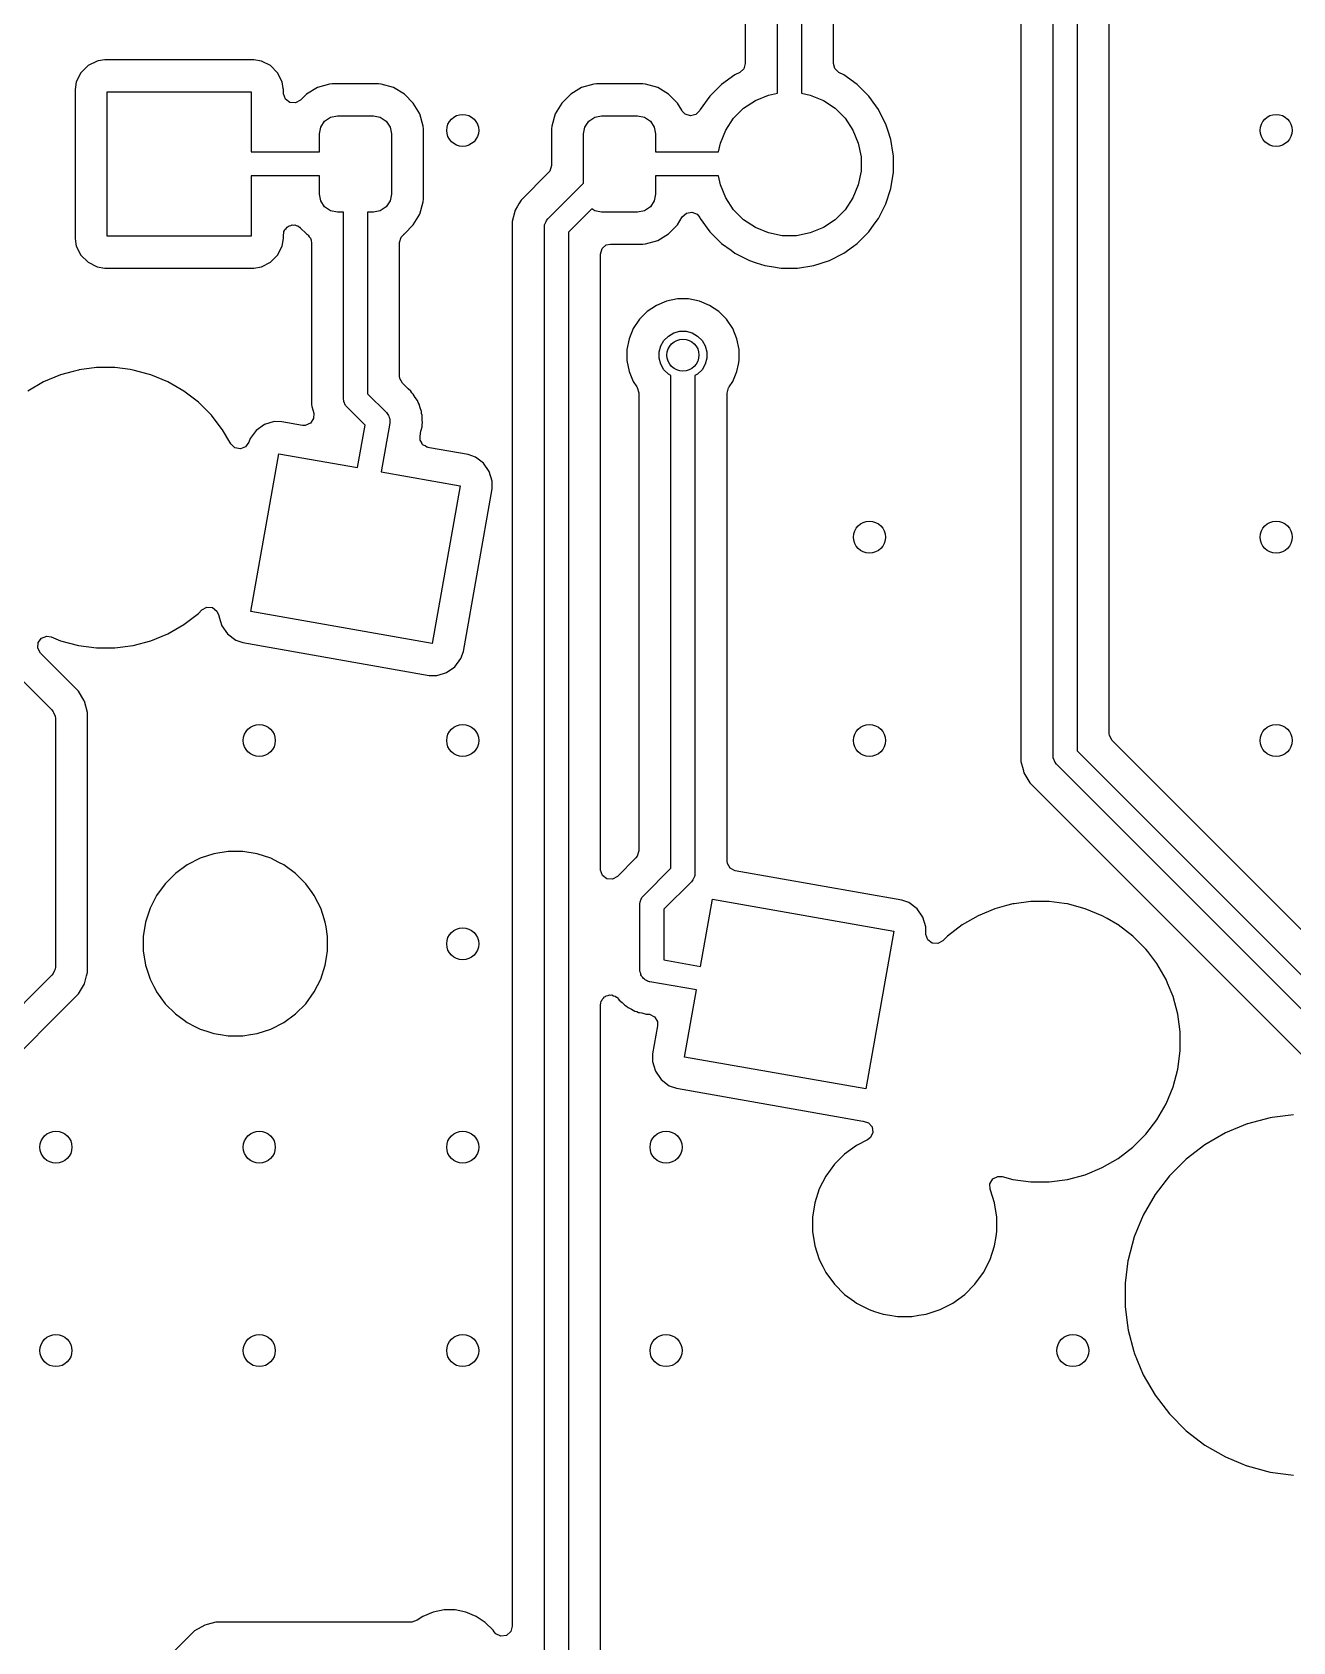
# Model space of a CAD drawing. Extents: x 2.6 to 14.2, y -9.4 to -3.8.
# Drawn here: x 6.272 to 6.891, y -6.574 to -5.782 of the extents above; entities that cross this region are included whole.
import ezdxf

# ---------------------------------------------------------------- set-up
doc = ezdxf.new("R2010")
doc.units = 0
doc.header["$MEASUREMENT"] = 0
doc.layers.add('BLACK', color=7, linetype='CONTINUOUS')

msp = doc.modelspace()

# ---------------------------------------------------------------- linework, layer by layer
at = {"layer": 'BLACK', "linetype": 'CONTINUOUS'}
for p, q in [((6.62219, -5.45935), (6.62219, -5.79767)), ((6.63796, -5.8123), (6.63796, -5.4622)), ((6.64977, -5.46465), (6.64977, -5.8123)), ((6.66554, -5.79767), (6.66554, -5.4732)), ((6.77352, -6.13807), (6.77352, -5.63184)), ((6.78533, -5.62939), (6.78533, -6.13562)), ((6.8011, -6.12707), (6.8011, -5.6279)), ((6.75775, -5.64039), (6.75775, -6.14092)), ((6.29905, -5.79873), (6.29551, -5.80226)), ((6.3035, -5.79646), (6.29905, -5.79873)), ((6.29905, -5.79873), (6.29905, -5.79873)), ((6.29905, -5.79873), (6.29905, -5.79873)), ((6.304, -5.79638), (6.3035, -5.79646)), ((6.30719, -5.79588), (6.304, -5.79638)), ((6.38054, -5.79588), (6.30719, -5.79588)), ((6.38423, -5.79646), (6.38054, -5.79588)), ((6.38464, -5.79667), (6.38423, -5.79646)), ((6.38868, -5.79873), (6.38464, -5.79667)), ((6.39221, -5.80226), (6.38868, -5.79873)), ((6.38868, -5.79873), (6.38868, -5.79873)), ((6.38868, -5.79873), (6.38868, -5.79873)), ((6.62141, -5.80031), (6.61952, -5.80202)), ((6.62219, -5.79767), (6.62141, -5.80031)), ((6.6662, -5.80013), (6.66554, -5.79767)), ((6.6682, -5.80202), (6.6662, -5.80013)), ((6.29325, -5.80671), (6.29266, -5.8104)), ((6.29551, -5.80226), (6.29325, -5.80671)), ((6.29551, -5.80226), (6.29551, -5.80226)), ((6.39448, -5.80671), (6.39221, -5.80226)), ((6.39221, -5.80226), (6.39221, -5.80226)), ((6.39221, -5.80226), (6.39221, -5.80226)), ((6.39499, -5.80993), (6.39448, -5.80671)), ((6.41774, -5.8078), (6.41176, -5.80953)), ((6.41913, -5.80769), (6.41774, -5.8078)), ((6.44182, -5.80769), (6.41913, -5.80769)), ((6.41913, -5.80769), (6.41913, -5.80769)), ((6.44322, -5.8078), (6.44182, -5.80769)), ((6.44919, -5.80953), (6.44322, -5.8078)), ((6.44322, -5.8078), (6.44322, -5.8078)), ((6.54766, -5.8078), (6.54168, -5.80953)), ((6.54905, -5.80769), (6.54766, -5.8078)), ((6.57174, -5.80769), (6.54905, -5.80769)), ((6.54905, -5.80769), (6.54905, -5.80769)), ((6.57314, -5.8078), (6.57174, -5.80769)), ((6.57911, -5.80953), (6.57314, -5.8078)), ((6.57314, -5.8078), (6.57314, -5.8078)), ((6.61051, -5.80802), (6.60481, -5.81372)), ((6.61703, -5.80329), (6.61051, -5.80802)), ((6.61952, -5.80202), (6.61703, -5.80329)), ((6.6707, -5.80329), (6.6682, -5.80202)), ((6.67722, -5.80802), (6.6707, -5.80329)), ((6.68292, -5.81372), (6.67722, -5.80802)), ((5.97969, -5.81398), (6.2812, -6.11548)), ((6.29266, -5.8104), (6.29266, -5.88375)), ((6.30843, -5.88251), (6.30843, -5.81165)), ((6.30843, -5.81165), (6.3793, -5.81165)), ((6.3793, -5.81165), (6.3793, -5.84117)), ((6.39506, -5.8104), (6.39499, -5.80993)), ((6.39506, -5.81226), (6.39506, -5.8104)), ((6.39508, -5.81261), (6.39506, -5.81226)), ((6.39604, -5.81518), (6.39508, -5.81261)), ((6.39824, -5.81683), (6.39604, -5.81518)), ((6.40098, -5.81703), (6.39824, -5.81683)), ((6.4034, -5.81571), (6.40098, -5.81703)), ((6.4064, -5.8127), (6.4034, -5.81571)), ((6.41176, -5.80953), (6.4064, -5.8127)), ((6.4064, -5.8127), (6.4064, -5.8127)), ((6.41176, -5.80953), (6.41176, -5.80953)), ((6.45455, -5.8127), (6.44919, -5.80953)), ((6.44919, -5.80953), (6.44919, -5.80953)), ((6.45895, -5.8171), (6.45455, -5.8127)), ((6.45455, -5.8127), (6.45455, -5.8127)), ((6.46211, -5.82246), (6.45895, -5.8171)), ((6.45895, -5.8171), (6.45895, -5.8171)), ((6.45895, -5.8171), (6.45895, -5.8171)), ((6.53193, -5.8171), (6.52876, -5.82246)), ((6.53633, -5.8127), (6.53193, -5.8171)), ((6.53193, -5.8171), (6.53193, -5.8171)), ((6.54168, -5.80953), (6.53633, -5.8127)), ((6.53633, -5.8127), (6.53633, -5.8127)), ((6.54168, -5.80953), (6.54168, -5.80953)), ((6.58447, -5.8127), (6.57911, -5.80953)), ((6.57911, -5.80953), (6.57911, -5.80953)), ((6.58887, -5.8171), (6.58447, -5.8127)), ((6.58447, -5.8127), (6.58447, -5.8127)), ((6.59098, -5.82066), (6.58887, -5.8171)), ((6.58887, -5.8171), (6.58887, -5.8171)), ((6.58887, -5.8171), (6.58887, -5.8171)), ((6.60481, -5.81372), (6.60007, -5.82024)), ((6.62138, -5.81969), (6.62716, -5.81583)), ((6.62716, -5.81583), (6.63358, -5.81317)), ((6.63358, -5.81317), (6.63796, -5.8123)), ((6.64977, -5.8123), (6.65415, -5.81317)), ((6.65415, -5.81317), (6.66057, -5.81583)), ((6.66057, -5.81583), (6.66634, -5.81969)), ((6.68641, -5.81853), (6.68292, -5.81372)), ((6.41535, -5.82605), (6.41823, -5.82413)), ((6.41823, -5.82413), (6.42162, -5.82346)), ((6.42162, -5.82346), (6.43933, -5.82346)), ((6.43933, -5.82346), (6.44272, -5.82413)), ((6.44272, -5.82413), (6.4456, -5.82605)), ((6.46385, -5.82843), (6.46211, -5.82246)), ((6.52876, -5.82246), (6.52702, -5.82843)), ((6.52876, -5.82246), (6.52876, -5.82246)), ((6.54528, -5.82605), (6.54815, -5.82413)), ((6.54815, -5.82413), (6.55154, -5.82346)), ((6.55154, -5.82346), (6.56926, -5.82346)), ((6.56926, -5.82346), (6.57265, -5.82413)), ((6.57265, -5.82413), (6.57552, -5.82605)), ((6.59123, -5.82109), (6.59098, -5.82066)), ((6.59262, -5.82259), (6.59123, -5.82109)), ((6.59522, -5.82348), (6.59262, -5.82259)), ((6.59789, -5.82282), (6.59522, -5.82348)), ((6.59978, -5.82082), (6.59789, -5.82282)), ((6.60007, -5.82024), (6.59978, -5.82082)), ((6.61261, -5.83038), (6.61647, -5.8246)), ((6.61647, -5.8246), (6.62138, -5.81969)), ((6.66634, -5.81969), (6.67125, -5.8246)), ((6.67125, -5.8246), (6.67511, -5.83038)), ((6.68765, -5.82024), (6.68641, -5.81853)), ((6.68939, -5.82366), (6.68765, -5.82024)), ((6.69131, -5.82742), (6.68939, -5.82366)), ((6.41276, -5.83231), (6.41343, -5.82893)), ((6.41276, -5.84117), (6.41276, -5.83231)), ((6.41343, -5.82893), (6.41535, -5.82605)), ((6.4456, -5.82605), (6.44752, -5.82893)), ((6.44752, -5.82893), (6.44819, -5.83231)), ((6.44819, -5.83231), (6.44819, -5.86184)), ((6.46396, -5.82983), (6.46385, -5.82843)), ((6.46396, -5.86433), (6.46396, -5.82983)), ((6.52702, -5.82843), (6.52691, -5.82983)), ((6.52691, -5.82983), (6.52691, -5.84789)), ((6.52702, -5.82843), (6.52702, -5.82843)), ((6.54268, -5.83231), (6.54336, -5.82893)), ((6.54268, -5.85644), (6.54268, -5.83231)), ((6.54336, -5.82893), (6.54528, -5.82605)), ((6.57552, -5.82605), (6.57744, -5.82893)), ((6.57744, -5.82893), (6.57811, -5.83231)), ((6.57811, -5.83231), (6.57811, -5.84117)), ((6.60995, -5.83679), (6.61261, -5.83038)), ((6.67511, -5.83038), (6.67777, -5.83679)), ((6.69247, -5.831), (6.69131, -5.82742)), ((6.69131, -5.82742), (6.69131, -5.82742)), ((6.69131, -5.82742), (6.69131, -5.82742)), ((6.6938, -5.83509), (6.69247, -5.831)), ((6.60908, -5.84117), (6.60995, -5.83679)), ((6.67777, -5.83679), (6.67912, -5.84361)), ((6.69494, -5.84228), (6.6938, -5.83509)), ((6.3793, -5.84117), (6.41276, -5.84117)), ((6.52691, -5.84789), (6.52614, -5.85053)), ((6.57811, -5.84117), (6.60908, -5.84117)), ((6.67912, -5.84361), (6.67912, -5.85055)), ((6.69506, -5.84305), (6.69494, -5.84228)), ((6.69506, -5.85111), (6.69506, -5.84305)), ((6.38323, -5.85298), (6.3793, -5.85298)), ((6.3793, -5.85298), (6.3793, -5.88251)), ((6.41276, -5.85298), (6.38323, -5.85298)), ((6.41276, -5.86184), (6.41276, -5.85298)), ((6.52548, -5.85134), (6.51195, -5.86487)), ((6.52512, -5.87401), (6.54268, -5.85644)), ((6.52614, -5.85053), (6.52548, -5.85134)), ((6.60272, -5.85298), (6.57811, -5.85298)), ((6.57811, -5.85298), (6.57811, -5.86184)), ((6.60908, -5.85298), (6.60272, -5.85298)), ((6.60995, -5.85736), (6.60908, -5.85298)), ((6.67912, -5.85055), (6.67777, -5.85736)), ((6.6938, -5.85907), (6.69506, -5.85111)), ((6.41343, -5.86523), (6.41276, -5.86184)), ((6.44819, -5.86184), (6.44752, -5.86523)), ((6.46385, -5.86573), (6.46396, -5.86433)), ((6.57811, -5.86184), (6.57744, -5.86523)), ((6.61261, -5.86378), (6.60995, -5.85736)), ((6.61647, -5.86956), (6.61261, -5.86378)), ((6.67511, -5.86378), (6.67125, -5.86956)), ((6.67777, -5.85736), (6.67511, -5.86378)), ((6.69131, -5.86673), (6.6938, -5.85907)), ((6.41535, -5.86811), (6.41343, -5.86523)), ((6.41823, -5.87003), (6.41535, -5.86811)), ((6.42162, -5.8707), (6.41823, -5.87003)), ((6.42463, -5.8707), (6.42162, -5.8707)), ((6.42463, -5.96246), (6.42463, -5.8707)), ((6.43933, -5.8707), (6.43644, -5.8707)), ((6.43644, -5.8707), (6.43644, -5.96002)), ((6.44272, -5.87003), (6.43933, -5.8707)), ((6.4456, -5.86811), (6.44272, -5.87003)), ((6.44752, -5.86523), (6.4456, -5.86811)), ((6.45895, -5.87706), (6.46211, -5.8717)), ((6.46211, -5.8717), (6.46385, -5.86573)), ((6.5091, -5.86982), (6.50762, -5.87533)), ((6.51026, -5.86781), (6.5091, -5.86982)), ((6.51088, -5.86673), (6.51026, -5.86781)), ((6.51195, -5.86487), (6.51088, -5.86673)), ((6.54674, -5.86909), (6.5352, -5.88063)), ((6.54815, -5.87003), (6.54674, -5.86909)), ((6.55154, -5.8707), (6.54815, -5.87003)), ((6.56926, -5.8707), (6.55154, -5.8707)), ((6.57265, -5.87003), (6.56926, -5.8707)), ((6.57552, -5.86811), (6.57265, -5.87003)), ((6.57744, -5.86523), (6.57552, -5.86811)), ((6.59123, -5.87307), (6.59324, -5.87119)), ((6.59324, -5.87119), (6.59594, -5.8707)), ((6.59594, -5.8707), (6.59849, -5.87175)), ((6.59849, -5.87175), (6.59978, -5.87334)), ((6.62138, -5.87447), (6.61647, -5.86956)), ((6.67125, -5.86956), (6.66634, -5.87447)), ((6.68765, -5.87391), (6.69131, -5.86673)), ((6.39529, -5.88113), (6.39532, -5.88033)), ((6.39532, -5.88033), (6.39567, -5.87984)), ((6.39567, -5.87984), (6.39584, -5.87926)), ((6.39584, -5.87926), (6.39644, -5.87874)), ((6.39644, -5.87874), (6.3969, -5.87808)), ((6.3969, -5.87808), (6.39746, -5.87785)), ((6.39746, -5.87785), (6.39792, -5.87746)), ((6.39792, -5.87746), (6.39871, -5.87735)), ((6.39871, -5.87735), (6.39945, -5.87704)), ((6.39945, -5.87704), (6.40004, -5.87715)), ((6.40004, -5.87715), (6.40064, -5.87707)), ((6.40064, -5.87707), (6.40137, -5.8774)), ((6.40137, -5.8774), (6.40215, -5.87755)), ((6.40215, -5.87755), (6.40295, -5.87812)), ((6.40295, -5.87812), (6.40314, -5.87821)), ((6.40314, -5.87821), (6.40329, -5.87834)), ((6.40329, -5.87834), (6.40334, -5.8784)), ((6.40334, -5.8784), (6.4064, -5.88146)), ((6.45455, -5.88146), (6.45895, -5.87706)), ((6.50762, -5.87533), (6.50762, -5.87533)), ((6.50762, -5.87533), (6.50762, -6.5661)), ((6.52339, -5.87818), (6.5235, -5.87703)), ((6.52339, -6.5997), (6.52339, -5.87818)), ((6.5235, -5.87703), (6.52421, -5.87533)), ((6.52421, -5.87533), (6.52438, -5.8749)), ((6.52438, -5.8749), (6.52512, -5.87401)), ((6.58447, -5.88146), (6.58887, -5.87706)), ((6.58887, -5.87706), (6.59123, -5.87307)), ((6.59978, -5.87334), (6.60007, -5.87391)), ((6.60007, -5.87391), (6.60481, -5.88043)), ((6.60481, -5.88043), (6.61051, -5.88613)), ((6.62716, -5.87833), (6.62138, -5.87447)), ((6.63358, -5.88099), (6.62716, -5.87833)), ((6.66057, -5.87833), (6.65415, -5.88099)), ((6.66634, -5.87447), (6.66057, -5.87833)), ((6.67722, -5.88613), (6.68292, -5.88043)), ((6.68292, -5.88043), (6.68561, -5.87673)), ((6.68292, -5.88043), (6.68292, -5.88043)), ((6.68292, -5.88043), (6.68292, -5.88043)), ((6.68561, -5.87673), (6.68765, -5.87391)), ((6.29266, -5.88375), (6.29307, -5.88636)), ((6.29307, -5.88636), (6.29325, -5.88745)), ((6.29325, -5.88745), (6.29551, -5.8919)), ((6.3793, -5.88251), (6.30843, -5.88251)), ((6.39221, -5.8919), (6.39448, -5.88745)), ((6.39448, -5.88745), (6.39506, -5.88375)), ((6.39448, -5.88745), (6.39448, -5.88745)), ((6.39448, -5.88745), (6.39448, -5.88745)), ((6.39506, -5.8819), (6.39529, -5.88113)), ((6.39506, -5.88375), (6.39506, -5.8819)), ((6.4064, -5.88146), (6.40693, -5.88176)), ((6.40693, -5.88176), (6.40732, -5.88213)), ((6.40732, -5.88213), (6.40775, -5.88287)), ((6.40775, -5.88287), (6.40834, -5.8835)), ((6.40834, -5.8835), (6.40849, -5.88412)), ((6.40849, -5.88412), (6.40871, -5.88451)), ((6.40871, -5.88451), (6.40869, -5.88499)), ((6.40869, -5.88499), (6.40886, -5.88569)), ((6.40886, -5.88569), (6.40886, -5.96532)), ((6.4522, -5.88563), (6.45298, -5.88299)), ((6.4522, -5.95147), (6.4522, -5.88563)), ((6.45298, -5.88299), (6.45433, -5.88168)), ((6.45431, -5.88164), (6.45455, -5.88146)), ((6.45433, -5.88168), (6.45431, -5.88164)), ((6.45455, -5.88146), (6.45455, -5.88146)), ((6.5352, -5.88063), (6.5352, -6.5997)), ((6.55174, -5.88871), (6.55382, -5.88691)), ((6.55382, -5.88691), (6.55585, -5.88647)), ((6.55585, -5.88647), (6.57174, -5.88647)), ((6.57174, -5.88647), (6.57314, -5.88636)), ((6.57174, -5.88647), (6.57174, -5.88647)), ((6.57314, -5.88636), (6.57911, -5.88462)), ((6.57911, -5.88462), (6.58447, -5.88146)), ((6.61051, -5.88613), (6.61519, -5.88953)), ((6.64039, -5.88234), (6.63358, -5.88099)), ((6.64734, -5.88234), (6.64039, -5.88234)), ((6.65415, -5.88099), (6.64734, -5.88234)), ((6.6707, -5.89087), (6.67543, -5.88743)), ((6.67543, -5.88743), (6.67722, -5.88613)), ((6.67722, -5.88613), (6.67722, -5.88613)), ((6.67722, -5.88613), (6.67722, -5.88613)), ((6.29551, -5.8919), (6.29551, -5.8919)), ((6.29551, -5.8919), (6.29551, -5.8919)), ((6.29551, -5.8919), (6.29905, -5.89543)), ((6.29905, -5.89543), (6.29905, -5.89543)), ((6.29905, -5.89543), (6.29905, -5.89543)), ((6.29905, -5.89543), (6.30319, -5.89754)), ((6.38423, -5.89769), (6.38868, -5.89543)), ((6.38868, -5.89543), (6.39221, -5.8919)), ((6.55097, -5.89135), (6.55174, -5.88871)), ((6.55097, -6.19398), (6.55097, -5.89135)), ((6.61519, -5.88953), (6.61703, -5.89087)), ((6.61703, -5.89087), (6.6216, -5.8932)), ((6.6216, -5.8932), (6.62421, -5.89453)), ((6.62421, -5.89453), (6.62421, -5.89453)), ((6.62421, -5.89453), (6.62421, -5.89453)), ((6.62421, -5.89453), (6.62753, -5.89561)), ((6.62753, -5.89561), (6.63187, -5.89702)), ((6.65585, -5.89702), (6.66352, -5.89453)), ((6.66352, -5.89453), (6.6707, -5.89087)), ((6.30319, -5.89754), (6.3035, -5.89769)), ((6.3035, -5.89769), (6.30719, -5.89828)), ((6.30719, -5.89828), (6.30719, -5.89828)), ((6.30719, -5.89828), (6.38054, -5.89828)), ((6.38054, -5.89828), (6.38423, -5.89769)), ((6.63187, -5.89702), (6.63514, -5.89754)), ((6.63514, -5.89754), (6.63983, -5.89828)), ((6.63983, -5.89828), (6.63983, -5.89828)), ((6.63983, -5.89828), (6.64789, -5.89828)), ((6.64789, -5.89828), (6.65585, -5.89702)), ((6.64789, -5.89828), (6.64789, -5.89828)), ((6.57397, -5.91962), (6.57013, -5.92346)), ((6.57849, -5.9166), (6.57397, -5.91962)), ((6.57397, -5.91962), (6.57397, -5.91962)), ((6.58351, -5.91452), (6.57849, -5.9166)), ((6.57849, -5.9166), (6.57849, -5.9166)), ((6.58883, -5.91346), (6.58351, -5.91452)), ((6.58351, -5.91452), (6.58351, -5.91452)), ((6.59427, -5.91346), (6.58883, -5.91346)), ((6.58883, -5.91346), (6.58883, -5.91346)), ((6.5996, -5.91452), (6.59427, -5.91346)), ((6.59427, -5.91346), (6.59427, -5.91346)), ((6.60461, -5.9166), (6.5996, -5.91452)), ((6.5996, -5.91452), (6.5996, -5.91452)), ((6.60913, -5.91962), (6.60461, -5.9166)), ((6.60461, -5.9166), (6.60461, -5.9166)), ((6.61297, -5.92346), (6.60913, -5.91962)), ((6.60913, -5.91962), (6.60913, -5.91962)), ((6.56711, -5.92798), (6.56503, -5.933)), ((6.57013, -5.92346), (6.56711, -5.92798)), ((6.56711, -5.92798), (6.56711, -5.92798)), ((6.57013, -5.92346), (6.57013, -5.92346)), ((6.61599, -5.92798), (6.61297, -5.92346)), ((6.61297, -5.92346), (6.61297, -5.92346)), ((6.61806, -5.93298), (6.61599, -5.92798)), ((6.61599, -5.92798), (6.61599, -5.92798)), ((6.56503, -5.933), (6.56397, -5.93833)), ((6.56503, -5.933), (6.56503, -5.933)), ((6.58064, -5.93652), (6.58218, -5.93385)), ((6.58218, -5.93385), (6.58436, -5.93167)), ((6.58436, -5.93167), (6.58703, -5.93013)), ((6.58703, -5.93013), (6.59001, -5.92933)), ((6.59001, -5.92933), (6.59309, -5.92933)), ((6.59309, -5.92933), (6.59607, -5.93013)), ((6.59607, -5.93013), (6.59874, -5.93167)), ((6.59874, -5.93167), (6.60092, -5.93385)), ((6.60092, -5.93385), (6.60246, -5.93652)), ((6.61807, -5.933), (6.61806, -5.93298)), ((6.61913, -5.93833), (6.61807, -5.933)), ((6.61807, -5.933), (6.61807, -5.933)), ((6.61807, -5.933), (6.61807, -5.933)), ((6.56397, -5.93833), (6.56397, -5.93833)), ((6.56397, -5.93833), (6.56397, -5.94376)), ((6.56397, -5.94376), (6.56397, -5.94376)), ((6.56397, -5.94376), (6.56397, -5.94376)), ((6.56397, -5.94376), (6.56503, -5.94909)), ((6.57984, -5.9395), (6.58064, -5.93652)), ((6.57984, -5.94258), (6.57984, -5.9395)), ((6.58064, -5.94556), (6.57984, -5.94258)), ((6.60246, -5.93652), (6.60326, -5.9395)), ((6.60326, -5.94258), (6.60246, -5.94556)), ((6.60326, -5.9395), (6.60326, -5.94258)), ((6.61879, -5.94545), (6.61913, -5.94376)), ((6.61913, -5.94376), (6.61913, -5.93833)), ((6.28554, -5.95073), (6.27719, -5.95419)), ((6.29167, -5.94909), (6.28554, -5.95073)), ((6.29426, -5.94839), (6.29167, -5.94909)), ((6.2947, -5.94834), (6.29426, -5.94839)), ((6.30322, -5.94721), (6.2947, -5.94834)), ((6.31226, -5.94721), (6.30322, -5.94721)), ((6.30322, -5.94721), (6.30322, -5.94721)), ((6.31971, -5.9482), (6.31226, -5.94721)), ((6.31226, -5.94721), (6.31226, -5.94721)), ((6.32121, -5.94839), (6.31971, -5.9482)), ((6.32918, -5.95053), (6.32121, -5.94839)), ((6.32994, -5.95073), (6.32918, -5.95053)), ((6.33828, -5.95419), (6.32994, -5.95073)), ((6.45232, -5.9525), (6.4522, -5.95147)), ((6.56503, -5.94909), (6.56503, -5.94909)), ((6.56503, -5.94909), (6.56711, -5.95411)), ((6.58218, -5.94823), (6.58064, -5.94556)), ((6.58436, -5.95041), (6.58218, -5.94823)), ((6.58565, -5.95116), (6.58436, -5.95041)), ((6.58565, -6.19338), (6.58565, -5.95116)), ((6.59874, -5.95041), (6.59746, -5.95116)), ((6.59746, -5.95116), (6.59746, -6.19583)), ((6.60092, -5.94823), (6.59874, -5.95041)), ((6.60246, -5.94556), (6.60092, -5.94823)), ((6.61599, -5.95411), (6.61807, -5.94909)), ((6.61807, -5.94909), (6.61879, -5.94545)), ((6.27719, -5.95419), (6.26937, -5.95871)), ((6.27719, -5.95419), (6.27719, -5.95419)), ((6.34611, -5.95871), (6.33828, -5.95419)), ((6.33828, -5.95419), (6.33828, -5.95419)), ((6.35328, -5.96421), (6.34611, -5.95871)), ((6.45363, -5.95492), (6.45232, -5.9525)), ((6.45608, -5.95737), (6.45363, -5.95492)), ((6.4564, -5.95765), (6.45608, -5.95737)), ((6.45769, -5.95874), (6.4564, -5.95765)), ((6.45824, -5.95953), (6.45769, -5.95874)), ((6.45769, -5.95874), (6.45769, -5.95874)), ((6.45769, -5.95874), (6.45769, -5.95874)), ((6.45892, -5.9602), (6.45824, -5.95953)), ((6.56711, -5.95411), (6.56711, -5.95411)), ((6.56711, -5.95411), (6.56711, -5.95411)), ((6.56711, -5.95411), (6.56885, -5.95671)), ((6.56885, -5.95671), (6.56906, -5.95702)), ((6.56906, -5.95702), (6.56988, -5.95964)), ((6.56988, -5.95964), (6.56988, -5.95973)), ((6.61322, -5.95973), (6.614, -5.95709)), ((6.614, -5.95709), (6.61405, -5.95702)), ((6.61405, -5.95702), (6.61425, -5.95671)), ((6.61425, -5.95671), (6.61599, -5.95411)), ((6.35966, -5.97059), (6.35328, -5.96421)), ((6.35328, -5.96421), (6.35328, -5.96421)), ((6.40886, -5.96532), (6.40913, -5.96634)), ((6.40913, -5.96634), (6.40998, -5.96952)), ((6.42474, -5.96362), (6.42463, -5.96246)), ((6.42483, -5.96383), (6.42474, -5.96362)), ((6.42562, -5.96575), (6.42483, -5.96383)), ((6.42636, -5.96664), (6.42562, -5.96575)), ((6.43523, -5.97551), (6.42636, -5.96664)), ((6.43644, -5.96002), (6.44575, -5.96934)), ((6.45987, -5.96186), (6.45892, -5.9602)), ((6.46097, -5.96342), (6.45987, -5.96186)), ((6.4613, -5.96432), (6.46097, -5.96342)), ((6.46177, -5.96515), (6.4613, -5.96432)), ((6.46227, -5.96699), (6.46177, -5.96515)), ((6.46292, -5.96878), (6.46227, -5.96699)), ((6.56988, -5.95973), (6.56988, -6.18483)), ((6.61322, -6.18981), (6.61322, -5.95973)), ((6.36099, -5.97232), (6.35966, -5.97059)), ((6.35966, -5.97059), (6.35966, -5.97059)), ((6.35966, -5.97059), (6.35966, -5.97059)), ((6.36516, -5.97776), (6.36099, -5.97232)), ((6.38578, -5.9752), (6.38169, -5.97807)), ((6.39056, -5.97374), (6.38578, -5.9752)), ((6.38578, -5.9752), (6.38578, -5.9752)), ((6.3943, -5.97381), (6.39056, -5.97374)), ((6.39056, -5.97374), (6.39056, -5.97374)), ((6.40442, -5.97559), (6.3943, -5.97381)), ((6.3943, -5.97381), (6.3943, -5.97381)), ((6.40838, -5.97455), (6.40585, -5.97563)), ((6.40992, -5.97227), (6.40838, -5.97455)), ((6.40998, -5.96952), (6.40992, -5.97227)), ((6.44739, -5.97454), (6.44318, -5.99844)), ((6.44575, -5.96934), (6.44649, -5.97023)), ((6.44649, -5.97023), (6.44669, -5.97071)), ((6.44669, -5.97071), (6.44698, -5.97113)), ((6.44698, -5.97113), (6.44712, -5.97176)), ((6.44712, -5.97176), (6.44737, -5.97236)), ((6.44737, -5.97236), (6.44737, -5.97288)), ((6.44737, -5.97288), (6.44748, -5.97338)), ((6.44748, -5.97338), (6.44739, -5.97454)), ((6.463, -5.96973), (6.46292, -5.96878)), ((6.46325, -5.97066), (6.463, -5.96973)), ((6.46325, -5.97256), (6.46325, -5.97066)), ((6.46326, -5.97269), (6.46325, -5.97256)), ((6.46325, -5.97583), (6.46333, -5.97499)), ((6.46342, -5.97446), (6.46326, -5.97269)), ((6.46333, -5.97499), (6.46335, -5.97487)), ((6.46335, -5.97487), (6.46342, -5.97446)), ((6.36871, -5.98391), (6.36516, -5.97776)), ((6.36516, -5.97776), (6.36516, -5.97776)), ((6.36516, -5.97776), (6.36516, -5.97776)), ((6.37868, -5.98206), (6.37805, -5.98391)), ((6.38169, -5.97807), (6.37868, -5.98206)), ((6.38169, -5.97807), (6.38169, -5.97807)), ((6.40585, -5.97563), (6.40442, -5.97559)), ((6.43155, -5.99639), (6.43523, -5.97551)), ((6.46225, -5.98223), (6.46229, -5.98084)), ((6.46236, -5.98249), (6.46225, -5.98223)), ((6.46229, -5.98084), (6.46272, -5.97842)), ((6.46238, -5.98291), (6.46236, -5.98249)), ((6.46291, -5.98381), (6.46238, -5.98291)), ((6.46272, -5.97842), (6.46281, -5.978)), ((6.46281, -5.978), (6.46325, -5.97637)), ((6.46325, -5.97637), (6.46325, -5.97583)), ((6.3692, -5.98476), (6.36871, -5.98391)), ((6.36921, -5.98476), (6.3692, -5.98476)), ((6.3712, -5.98666), (6.36921, -5.98476)), ((6.3739, -5.98718), (6.3712, -5.98666)), ((6.37645, -5.98615), (6.3739, -5.98718)), ((6.37805, -5.98391), (6.37645, -5.98615)), ((6.37911, -6.06709), (6.39278, -5.98955)), ((6.39278, -5.98955), (6.43155, -5.99639)), ((6.46331, -5.98477), (6.46291, -5.98381)), ((6.46361, -5.98497), (6.46331, -5.98477)), ((6.46379, -5.98527), (6.46361, -5.98497)), ((6.46472, -5.98574), (6.46379, -5.98527)), ((6.46558, -5.98633), (6.46472, -5.98574)), ((6.46594, -5.98634), (6.46558, -5.98633)), ((6.46625, -5.98649), (6.46594, -5.98634)), ((6.46685, -5.9866), (6.46625, -5.98649)), ((6.48591, -5.98996), (6.46685, -5.9866)), ((6.48592, -5.98996), (6.48591, -5.98996)), ((6.48591, -5.98996), (6.48591, -5.98996)), ((6.48945, -5.99118), (6.48592, -5.98996)), ((6.48592, -5.98996), (6.48592, -5.98996)), ((6.48592, -5.98996), (6.48592, -5.98996)), ((6.49344, -5.99418), (6.48945, -5.99118)), ((6.48945, -5.99118), (6.48945, -5.99118)), ((6.44318, -5.99844), (6.48196, -6.00527)), ((6.4963, -5.99828), (6.49344, -5.99418)), ((6.49776, -6.00305), (6.4963, -5.99828)), ((6.48196, -6.00527), (6.46828, -6.08282)), ((6.48359, -6.08678), (6.4977, -6.00679)), ((6.4977, -6.00679), (6.49776, -6.00305)), ((6.34611, -6.07356), (6.35328, -6.06806)), ((6.35328, -6.06806), (6.35498, -6.06635)), ((6.35498, -6.06635), (6.3574, -6.06503)), ((6.3574, -6.06503), (6.36014, -6.06523)), ((6.36014, -6.06523), (6.36234, -6.06688)), ((6.36234, -6.06688), (6.36327, -6.06912)), ((6.36327, -6.06912), (6.3633, -6.06932)), ((6.3633, -6.06932), (6.364, -6.07162)), ((6.46828, -6.08282), (6.37911, -6.06709)), ((6.32994, -6.08153), (6.33828, -6.07807)), ((6.33828, -6.07807), (6.34611, -6.07356)), ((6.364, -6.07162), (6.36476, -6.07409)), ((6.36476, -6.07409), (6.36762, -6.07818)), ((6.36762, -6.07818), (6.37161, -6.08119)), ((6.27427, -6.08516), (6.27447, -6.08242)), ((6.27559, -6.08758), (6.27427, -6.08516)), ((6.27447, -6.08242), (6.27612, -6.08022)), ((6.27612, -6.08022), (6.27869, -6.07926)), ((6.27869, -6.07926), (6.28091, -6.07961)), ((6.28091, -6.07961), (6.28554, -6.08153)), ((6.28554, -6.08153), (6.29426, -6.08387)), ((6.29426, -6.08387), (6.30322, -6.08505)), ((6.30322, -6.08505), (6.30322, -6.08505)), ((6.30322, -6.08505), (6.31225, -6.08505)), ((6.31225, -6.08505), (6.31226, -6.08505)), ((6.31226, -6.08505), (6.32121, -6.08387)), ((6.32121, -6.08387), (6.32994, -6.08153)), ((6.37161, -6.08119), (6.37515, -6.08241)), ((6.37515, -6.08241), (6.46677, -6.09856)), ((6.29436, -6.10635), (6.27559, -6.08758)), ((6.47937, -6.0943), (6.48238, -6.09031)), ((6.48238, -6.09031), (6.48359, -6.08678)), ((6.46677, -6.09856), (6.46751, -6.09857)), ((6.46751, -6.09857), (6.4705, -6.09863)), ((6.4705, -6.09863), (6.47375, -6.09763)), ((6.4705, -6.09863), (6.4705, -6.09863)), ((6.4705, -6.09863), (6.4705, -6.09863)), ((6.47375, -6.09763), (6.47528, -6.09717)), ((6.47528, -6.09717), (6.47937, -6.0943)), ((6.47528, -6.09717), (6.47528, -6.09717)), ((6.47528, -6.09717), (6.47528, -6.09717)), ((6.29689, -6.11073), (6.29436, -6.10635)), ((6.29436, -6.10635), (6.29436, -6.10635)), ((6.2812, -6.11548), (6.28193, -6.11638)), ((6.28193, -6.11638), (6.28211, -6.1168)), ((6.28211, -6.1168), (6.28281, -6.11851)), ((6.29713, -6.11115), (6.29689, -6.11073)), ((6.29722, -6.11129), (6.29713, -6.11115)), ((6.29869, -6.1168), (6.29722, -6.11129)), ((6.29869, -6.22689), (6.29869, -6.1168)), ((6.28281, -6.11851), (6.28293, -6.11966)), ((6.28293, -6.11966), (6.28293, -6.24184)), ((6.80121, -6.12811), (6.8011, -6.12707)), ((6.80253, -6.13052), (6.80121, -6.12811)), ((6.92763, -6.25563), (6.80253, -6.13052)), ((6.75775, -6.14092), (6.75878, -6.14477)), ((6.77363, -6.13922), (6.77352, -6.13807)), ((6.77373, -6.13947), (6.77363, -6.13922)), ((6.77451, -6.14135), (6.77373, -6.13947)), ((6.77525, -6.14225), (6.77451, -6.14135)), ((6.78533, -6.13562), (7.03954, -6.38983)), ((6.75878, -6.14477), (6.75923, -6.14644)), ((6.75923, -6.14644), (6.75923, -6.14644)), ((6.75923, -6.14644), (6.76208, -6.15138)), ((7.02946, -6.39645), (6.77525, -6.14225)), ((6.76208, -6.15138), (6.84718, -6.23647)), ((6.3541, -6.18848), (6.34775, -6.19172)), ((6.36088, -6.18628), (6.3541, -6.18848)), ((6.3541, -6.18848), (6.3541, -6.18848)), ((6.36792, -6.18516), (6.36088, -6.18628)), ((6.37505, -6.18516), (6.36792, -6.18516)), ((6.36792, -6.18516), (6.36792, -6.18516)), ((6.3821, -6.18628), (6.37505, -6.18516)), ((6.37505, -6.18516), (6.37505, -6.18516)), ((6.38888, -6.18848), (6.3821, -6.18628)), ((6.39285, -6.19051), (6.38888, -6.18848)), ((6.38888, -6.18848), (6.38888, -6.18848)), ((6.56845, -6.18828), (6.5593, -6.19743)), ((6.5691, -6.18747), (6.56845, -6.18828)), ((6.56988, -6.18483), (6.5691, -6.18747)), ((6.34198, -6.19591), (6.33694, -6.20095)), ((6.34775, -6.19172), (6.34198, -6.19591)), ((6.34198, -6.19591), (6.34198, -6.19591)), ((6.39523, -6.19172), (6.39285, -6.19051)), ((6.401, -6.19591), (6.39523, -6.19172)), ((6.39523, -6.19172), (6.39523, -6.19172)), ((6.39523, -6.19172), (6.39523, -6.19172)), ((6.40604, -6.20095), (6.401, -6.19591)), ((6.401, -6.19591), (6.401, -6.19591)), ((6.55098, -6.19433), (6.55097, -6.19398)), ((6.55194, -6.1969), (6.55098, -6.19433)), ((6.55414, -6.19855), (6.55194, -6.1969)), ((6.57212, -6.20691), (6.58565, -6.19338)), ((6.59734, -6.19698), (6.59716, -6.19743)), ((6.59746, -6.19583), (6.59734, -6.19698)), ((6.61338, -6.19104), (6.61322, -6.18981)), ((6.61479, -6.1934), (6.61338, -6.19104)), ((6.61726, -6.19462), (6.61479, -6.1934)), ((6.69914, -6.20906), (6.61726, -6.19462)), ((6.33694, -6.20095), (6.33275, -6.20672)), ((6.33694, -6.20095), (6.33694, -6.20095)), ((6.40918, -6.20528), (6.40604, -6.20095)), ((6.40604, -6.20095), (6.40604, -6.20095)), ((6.55689, -6.19875), (6.55414, -6.19855)), ((6.5593, -6.19743), (6.55689, -6.19875)), ((6.59573, -6.20001), (6.5822, -6.21354)), ((6.59646, -6.19911), (6.59573, -6.20001)), ((6.59716, -6.19743), (6.59646, -6.19911)), ((6.33275, -6.20672), (6.32951, -6.21307)), ((6.41023, -6.20672), (6.40918, -6.20528)), ((6.41204, -6.21027), (6.41023, -6.20672)), ((6.41347, -6.21307), (6.41204, -6.21027)), ((6.57039, -6.21109), (6.5705, -6.20994)), ((6.57039, -6.24339), (6.57039, -6.21109)), ((6.5705, -6.20994), (6.57104, -6.20864)), ((6.57104, -6.20864), (6.57138, -6.20781)), ((6.57138, -6.20781), (6.57212, -6.20691)), ((6.6002, -6.2416), (6.60601, -6.20864)), ((6.60601, -6.20864), (6.69518, -6.22437)), ((6.70268, -6.21027), (6.69914, -6.20906)), ((6.69914, -6.20906), (6.69914, -6.20906)), ((6.69914, -6.20906), (6.69914, -6.20906)), ((6.69914, -6.20906), (6.69914, -6.20906)), ((6.69914, -6.20906), (6.69914, -6.20906)), ((6.70667, -6.21328), (6.70268, -6.21027)), ((6.70268, -6.21027), (6.70268, -6.21027)), ((6.70268, -6.21027), (6.70268, -6.21027)), ((6.75059, -6.21173), (6.74497, -6.21324)), ((6.75369, -6.2109), (6.75059, -6.21173)), ((6.75443, -6.2108), (6.75369, -6.2109)), ((6.76265, -6.20972), (6.75443, -6.2108)), ((6.77168, -6.20972), (6.76265, -6.20972)), ((6.76265, -6.20972), (6.76265, -6.20972)), ((6.77898, -6.21068), (6.77168, -6.20972)), ((6.77168, -6.20972), (6.77168, -6.20972)), ((6.78064, -6.2109), (6.77898, -6.21068)), ((6.78937, -6.21324), (6.78064, -6.2109)), ((6.32731, -6.21985), (6.32619, -6.22689)), ((6.32951, -6.21307), (6.32731, -6.21985)), ((6.32951, -6.21307), (6.32951, -6.21307)), ((6.41447, -6.21616), (6.41347, -6.21307)), ((6.41347, -6.21307), (6.41347, -6.21307)), ((6.41567, -6.21985), (6.41447, -6.21616)), ((6.41604, -6.2222), (6.41567, -6.21985)), ((6.5822, -6.21354), (6.5822, -6.23843)), ((6.70953, -6.21737), (6.70667, -6.21328)), ((6.71099, -6.22215), (6.70953, -6.21737)), ((6.73662, -6.21669), (6.7288, -6.22121)), ((6.74497, -6.21324), (6.73662, -6.21669)), ((6.73662, -6.21669), (6.73662, -6.21669)), ((6.79771, -6.21669), (6.78937, -6.21324)), ((6.80019, -6.21813), (6.79771, -6.21669)), ((6.79771, -6.21669), (6.79771, -6.21669)), ((6.80522, -6.22103), (6.80019, -6.21813)), ((6.29869, -6.24469), (6.29869, -6.22689)), ((6.32619, -6.22689), (6.32619, -6.23402)), ((6.41678, -6.22689), (6.41604, -6.2222)), ((6.41678, -6.23402), (6.41678, -6.22689)), ((6.69518, -6.22437), (6.68151, -6.30191)), ((6.71093, -6.2255), (6.71099, -6.22215)), ((6.71093, -6.22554), (6.71093, -6.2255)), ((6.71094, -6.22597), (6.71093, -6.22554)), ((6.71191, -6.22855), (6.71094, -6.22597)), ((6.71411, -6.2302), (6.71191, -6.22855)), ((6.72163, -6.22671), (6.71927, -6.22908)), ((6.7288, -6.22121), (6.72163, -6.22671)), ((6.80554, -6.22121), (6.80522, -6.22103)), ((6.81271, -6.22671), (6.80554, -6.22121)), ((6.81909, -6.2331), (6.81271, -6.22671)), ((6.81271, -6.22671), (6.81271, -6.22671)), ((6.32619, -6.23402), (6.32731, -6.24106)), ((6.41627, -6.23729), (6.41678, -6.23402)), ((6.71685, -6.23039), (6.71411, -6.2302)), ((6.71927, -6.22908), (6.71685, -6.23039)), ((6.82007, -6.23438), (6.81909, -6.2331)), ((6.81909, -6.2331), (6.81909, -6.2331)), ((6.81909, -6.2331), (6.81909, -6.2331)), ((6.82459, -6.24027), (6.82007, -6.23438)), ((6.84718, -6.23647), (6.91842, -6.30772)), ((6.28257, -6.24358), (6.28193, -6.24512)), ((6.28281, -6.24299), (6.28257, -6.24358)), ((6.28293, -6.24184), (6.28281, -6.24299)), ((6.32731, -6.24106), (6.32951, -6.24785)), ((6.41347, -6.24785), (6.41567, -6.24106)), ((6.41567, -6.24106), (6.41627, -6.23729)), ((6.57039, -6.24347), (6.57039, -6.24339)), ((6.57039, -6.24351), (6.57039, -6.24347)), ((6.57041, -6.24361), (6.57039, -6.24351)), ((6.5705, -6.24454), (6.57041, -6.24361)), ((6.57075, -6.24513), (6.5705, -6.24454)), ((6.5822, -6.23843), (6.6002, -6.2416)), ((6.82911, -6.24809), (6.82459, -6.24027)), ((6.82459, -6.24027), (6.82459, -6.24027)), ((6.82459, -6.24027), (6.82459, -6.24027)), ((6.2812, -6.24601), (6.02695, -6.50026)), ((6.28193, -6.24512), (6.2812, -6.24601)), ((6.29436, -6.25515), (6.29722, -6.2502)), ((6.29722, -6.2502), (6.29826, -6.24632)), ((6.29826, -6.24632), (6.29869, -6.24469)), ((6.32951, -6.24785), (6.32951, -6.24785)), ((6.32951, -6.24785), (6.33137, -6.25149)), ((6.33137, -6.25149), (6.33247, -6.25366)), ((6.41023, -6.2542), (6.41347, -6.24785)), ((6.57089, -6.24576), (6.57075, -6.24513)), ((6.57118, -6.24619), (6.57089, -6.24576)), ((6.57138, -6.24667), (6.57118, -6.24619)), ((6.57184, -6.24712), (6.57138, -6.24667)), ((6.57221, -6.24765), (6.57184, -6.24712)), ((6.57264, -6.24793), (6.57221, -6.24765)), ((6.57301, -6.2483), (6.57264, -6.24793)), ((6.57361, -6.24854), (6.57301, -6.2483)), ((6.57415, -6.24889), (6.57361, -6.24854)), ((6.57505, -6.24914), (6.57415, -6.24889)), ((6.57514, -6.24918), (6.57505, -6.24914)), ((6.57518, -6.24918), (6.57514, -6.24918)), ((6.57527, -6.2492), (6.57518, -6.24918)), ((6.59814, -6.25323), (6.57527, -6.2492)), ((6.82986, -6.24991), (6.82911, -6.24809)), ((6.82911, -6.24809), (6.82911, -6.24809)), ((6.82911, -6.24809), (6.82911, -6.24809)), ((6.83257, -6.25644), (6.82986, -6.24991)), ((6.16915, -6.38036), (6.29436, -6.25515)), ((6.33247, -6.25366), (6.33275, -6.2542)), ((6.33275, -6.2542), (6.33694, -6.25997)), ((6.33694, -6.25997), (6.33694, -6.25997)), ((6.33694, -6.25997), (6.34198, -6.26501)), ((6.401, -6.26501), (6.40604, -6.25997)), ((6.40604, -6.25997), (6.41023, -6.2542)), ((6.55097, -6.2605), (6.55121, -6.25966)), ((6.55121, -6.25966), (6.55128, -6.25879)), ((6.55128, -6.25879), (6.55159, -6.25837)), ((6.55159, -6.25837), (6.55174, -6.25786)), ((6.55174, -6.25786), (6.5524, -6.25729)), ((6.5524, -6.25729), (6.55292, -6.25659)), ((6.55292, -6.25659), (6.55342, -6.25641)), ((6.55342, -6.25641), (6.55382, -6.25606)), ((6.55382, -6.25606), (6.55469, -6.25593)), ((6.55469, -6.25593), (6.5555, -6.25563)), ((6.5555, -6.25563), (6.55602, -6.25574)), ((6.55602, -6.25574), (6.55655, -6.25567)), ((6.55655, -6.25567), (6.55734, -6.25603)), ((6.55734, -6.25603), (6.55819, -6.25621)), ((6.55819, -6.25621), (6.55889, -6.25674)), ((6.55889, -6.25674), (6.55905, -6.25681)), ((6.55905, -6.25681), (6.5593, -6.25705)), ((6.5593, -6.25705), (6.55932, -6.25707)), ((6.55932, -6.25707), (6.55987, -6.25772)), ((6.55987, -6.25772), (6.56017, -6.25816)), ((6.56017, -6.25816), (6.56017, -6.25816)), ((6.56017, -6.25816), (6.56017, -6.25816)), ((6.56017, -6.25816), (6.56164, -6.25938)), ((6.56164, -6.25938), (6.56298, -6.26073)), ((6.59233, -6.28619), (6.59814, -6.25323)), ((6.83491, -6.26516), (6.83257, -6.25644)), ((6.34198, -6.26501), (6.34198, -6.26501)), ((6.34198, -6.26501), (6.34625, -6.26811)), ((6.34625, -6.26811), (6.34775, -6.2692)), ((6.39523, -6.2692), (6.401, -6.26501)), ((6.55097, -6.58507), (6.55097, -6.2605)), ((6.56298, -6.26073), (6.56381, -6.26121)), ((6.56381, -6.26121), (6.56414, -6.26148)), ((6.56414, -6.26148), (6.56414, -6.26148)), ((6.56414, -6.26148), (6.56455, -6.26182)), ((6.56455, -6.26182), (6.56455, -6.26182)), ((6.56455, -6.26182), (6.56455, -6.26182)), ((6.56455, -6.26182), (6.56455, -6.26182)), ((6.56455, -6.26182), (6.56627, -6.26263)), ((6.56627, -6.26263), (6.56793, -6.26358)), ((6.56793, -6.26358), (6.56885, -6.26383)), ((6.56885, -6.26383), (6.56972, -6.26423)), ((6.56972, -6.26423), (6.56972, -6.26423)), ((6.56972, -6.26423), (6.57016, -6.26431)), ((6.57016, -6.26431), (6.57139, -6.26453)), ((6.57139, -6.26453), (6.5718, -6.26462)), ((6.5718, -6.26462), (6.57344, -6.26506)), ((6.57344, -6.26506), (6.57397, -6.26506)), ((6.57397, -6.26506), (6.57482, -6.26513)), ((6.57482, -6.26513), (6.57507, -6.26518)), ((6.57507, -6.26518), (6.57753, -6.2664)), ((6.57753, -6.2664), (6.57895, -6.26876)), ((6.83587, -6.27252), (6.83491, -6.26516)), ((6.34775, -6.2692), (6.3516, -6.27116)), ((6.3516, -6.27116), (6.3541, -6.27243)), ((6.3541, -6.27243), (6.3541, -6.27243)), ((6.3541, -6.27243), (6.35749, -6.27354)), ((6.35749, -6.27354), (6.36088, -6.27464)), ((6.36088, -6.27464), (6.36414, -6.27515)), ((6.36414, -6.27515), (6.36792, -6.27575)), ((6.36792, -6.27575), (6.36792, -6.27575)), ((6.36792, -6.27575), (6.37505, -6.27575)), ((6.37505, -6.27575), (6.37882, -6.27516)), ((6.37882, -6.27516), (6.3821, -6.27464)), ((6.3821, -6.27464), (6.38888, -6.27243)), ((6.38888, -6.27243), (6.39523, -6.2692)), ((6.57903, -6.27083), (6.57659, -6.28467)), ((6.57895, -6.26876), (6.57903, -6.27083)), ((6.83606, -6.27394), (6.83587, -6.27252)), ((6.83608, -6.27412), (6.83606, -6.27394)), ((6.83608, -6.28315), (6.83608, -6.27412)), ((6.83491, -6.29211), (6.83608, -6.28315)), ((6.57659, -6.28467), (6.57652, -6.28841)), ((6.57652, -6.28841), (6.57652, -6.28841)), ((6.57652, -6.28841), (6.57718, -6.29056)), ((6.57659, -6.28467), (6.57659, -6.28467)), ((6.57718, -6.29056), (6.57799, -6.29319)), ((6.68151, -6.30191), (6.59233, -6.28619)), ((6.57799, -6.29319), (6.58085, -6.29728)), ((6.58085, -6.29728), (6.58484, -6.30028)), ((6.83257, -6.30084), (6.83491, -6.29211)), ((6.58484, -6.30028), (6.58837, -6.3015)), ((6.58837, -6.3015), (6.67999, -6.31766)), ((6.82911, -6.30918), (6.83257, -6.30084)), ((6.82459, -6.31701), (6.82911, -6.30918)), ((6.89172, -6.31456), (6.88128, -6.31594)), ((6.67999, -6.31766), (6.6802, -6.31766)), ((6.6802, -6.31766), (6.68282, -6.31848)), ((6.68282, -6.31848), (6.68459, -6.32059)), ((6.68493, -6.32332), (6.68375, -6.3258)), ((6.68459, -6.32059), (6.68493, -6.32332)), ((6.81909, -6.32418), (6.82459, -6.31701)), ((6.85825, -6.32353), (6.84819, -6.32934)), ((6.86898, -6.31909), (6.85825, -6.32353)), ((6.85825, -6.32353), (6.85825, -6.32353)), ((6.8691, -6.31905), (6.86898, -6.31909)), ((6.86898, -6.31909), (6.86898, -6.31909)), ((6.8802, -6.31608), (6.8691, -6.31905)), ((6.88128, -6.31594), (6.8802, -6.31608)), ((6.67682, -6.3297), (6.67105, -6.33389)), ((6.68233, -6.32689), (6.67682, -6.3297)), ((6.68375, -6.3258), (6.68233, -6.32689)), ((6.80554, -6.33606), (6.81271, -6.33056)), ((6.81271, -6.33056), (6.81909, -6.32418)), ((6.81271, -6.33056), (6.81271, -6.33056)), ((6.81271, -6.33056), (6.81271, -6.33056)), ((6.81909, -6.32418), (6.81909, -6.32418)), ((6.81909, -6.32418), (6.81909, -6.32418)), ((6.84819, -6.32934), (6.83898, -6.33641)), ((6.66601, -6.33893), (6.66182, -6.3447)), ((6.67105, -6.33389), (6.66601, -6.33893)), ((6.66601, -6.33893), (6.66601, -6.33893)), ((6.67105, -6.33389), (6.67105, -6.33389)), ((6.79771, -6.34058), (6.80554, -6.33606)), ((6.83898, -6.33641), (6.83077, -6.34462)), ((6.83898, -6.33641), (6.83898, -6.33641)), ((6.66182, -6.3447), (6.65859, -6.35105)), ((6.74251, -6.34846), (6.74393, -6.3461)), ((6.74393, -6.3461), (6.7464, -6.34489)), ((6.7464, -6.34489), (6.7485, -6.34498)), ((6.7485, -6.34498), (6.75369, -6.34638)), ((6.75369, -6.34638), (6.76265, -6.34755)), ((6.77168, -6.34755), (6.78064, -6.34638)), ((6.78064, -6.34638), (6.78937, -6.34404)), ((6.78937, -6.34404), (6.79771, -6.34058)), ((6.83077, -6.34462), (6.8237, -6.35383)), ((6.83077, -6.34462), (6.83077, -6.34462)), ((6.65859, -6.35105), (6.65638, -6.35783)), ((6.65859, -6.35105), (6.65859, -6.35105)), ((6.74259, -6.35121), (6.74251, -6.34846)), ((6.74274, -6.35165), (6.74259, -6.35121)), ((6.74474, -6.35783), (6.74274, -6.35165)), ((6.76265, -6.34755), (6.76265, -6.34755)), ((6.76265, -6.34755), (6.77168, -6.34755)), ((6.77168, -6.34755), (6.77168, -6.34755)), ((6.8237, -6.35383), (6.81789, -6.36389)), ((6.65638, -6.35783), (6.65527, -6.36487)), ((6.74586, -6.36487), (6.74474, -6.35783)), ((6.65527, -6.36487), (6.65527, -6.372)), ((6.74586, -6.372), (6.74586, -6.36487)), ((6.81789, -6.36389), (6.81344, -6.37462)), ((6.81789, -6.36389), (6.81789, -6.36389)), ((6.65527, -6.372), (6.65638, -6.37904)), ((6.65638, -6.37904), (6.65859, -6.38582)), ((6.74254, -6.38582), (6.74474, -6.37904)), ((6.74474, -6.37904), (6.74547, -6.37445)), ((6.74547, -6.37445), (6.74586, -6.372)), ((6.81344, -6.37462), (6.81044, -6.38584)), ((6.81344, -6.37462), (6.81344, -6.37462)), ((6.65859, -6.38582), (6.65859, -6.38582)), ((6.65859, -6.38582), (6.66031, -6.38921)), ((6.7393, -6.39218), (6.74254, -6.38582)), ((6.81037, -6.38635), (6.80892, -6.39736)), ((6.81044, -6.38584), (6.81037, -6.38635)), ((6.66031, -6.38921), (6.66177, -6.39207)), ((6.66177, -6.39207), (6.66182, -6.39218)), ((6.66182, -6.39218), (6.66601, -6.39794)), ((6.73511, -6.39794), (6.7393, -6.39218)), ((6.66601, -6.39794), (6.66601, -6.39794)), ((6.66601, -6.39794), (6.67105, -6.40299)), ((6.73007, -6.40299), (6.73511, -6.39794)), ((6.80892, -6.39736), (6.80892, -6.40897)), ((6.67105, -6.40299), (6.67105, -6.40299)), ((6.67105, -6.40299), (6.67585, -6.40647)), ((6.67585, -6.40647), (6.67682, -6.40718)), ((6.67682, -6.40718), (6.67954, -6.40856)), ((6.67954, -6.40856), (6.68317, -6.41041)), ((6.68317, -6.41041), (6.68317, -6.41041)), ((6.68317, -6.41041), (6.68573, -6.41124)), ((6.71117, -6.41262), (6.71795, -6.41041)), ((6.71795, -6.41041), (6.7243, -6.40718)), ((6.7243, -6.40718), (6.73007, -6.40299)), ((6.80892, -6.40897), (6.81011, -6.41798)), ((6.68573, -6.41124), (6.68996, -6.41262)), ((6.68996, -6.41262), (6.69322, -6.41313)), ((6.69322, -6.41313), (6.697, -6.41373)), ((6.697, -6.41373), (6.697, -6.41373)), ((6.697, -6.41373), (6.70413, -6.41373)), ((6.70413, -6.41373), (6.70754, -6.41319)), ((6.70754, -6.41319), (6.71117, -6.41262)), ((6.81011, -6.41798), (6.81044, -6.42049)), ((6.81044, -6.42049), (6.81325, -6.43098)), ((6.81325, -6.43098), (6.81344, -6.43171)), ((6.81344, -6.43171), (6.81344, -6.43171)), ((6.81344, -6.43171), (6.81789, -6.44244)), ((6.81789, -6.44244), (6.81789, -6.44244)), ((6.81789, -6.44244), (6.8237, -6.4525)), ((6.8237, -6.4525), (6.83077, -6.46171)), ((6.83077, -6.46171), (6.83077, -6.46171)), ((6.83077, -6.46171), (6.83898, -6.46992)), ((6.83898, -6.46992), (6.83898, -6.46992)), ((6.83898, -6.46992), (6.84819, -6.47699)), ((6.84819, -6.47699), (6.85825, -6.4828)), ((6.85825, -6.4828), (6.85825, -6.4828)), ((6.85825, -6.4828), (6.85825, -6.4828)), ((6.85825, -6.4828), (6.86566, -6.48587)), ((6.86566, -6.48587), (6.86888, -6.4872)), ((6.86888, -6.4872), (6.86898, -6.48725)), ((6.86898, -6.48725), (6.8802, -6.49025)), ((6.8802, -6.49025), (6.89172, -6.49177)), ((6.46872, -6.55914), (6.4637, -6.56122)), ((6.47405, -6.55808), (6.46872, -6.55914)), ((6.46872, -6.55914), (6.46872, -6.55914)), ((6.47948, -6.55808), (6.47405, -6.55808)), ((6.47405, -6.55808), (6.47405, -6.55808)), ((6.48481, -6.55914), (6.47948, -6.55808)), ((6.47948, -6.55808), (6.47948, -6.55808)), ((6.48983, -6.56122), (6.48481, -6.55914)), ((6.48481, -6.55914), (6.48481, -6.55914)), ((6.35142, -6.56832), (6.32608, -6.59366)), ((6.35636, -6.56547), (6.35142, -6.56832)), ((6.35142, -6.56832), (6.35142, -6.56832)), ((6.35758, -6.56514), (6.35636, -6.56547)), ((6.35636, -6.56547), (6.35636, -6.56547)), ((6.36187, -6.56399), (6.35758, -6.56514)), ((6.35758, -6.56514), (6.35758, -6.56514)), ((6.45808, -6.56399), (6.36187, -6.56399)), ((6.45817, -6.56399), (6.45808, -6.56399)), ((6.46079, -6.56317), (6.45817, -6.56399)), ((6.4637, -6.56122), (6.46079, -6.56317)), ((6.4637, -6.56122), (6.4637, -6.56122)), ((6.49435, -6.56424), (6.48983, -6.56122)), ((6.48983, -6.56122), (6.48983, -6.56122)), ((6.49819, -6.56808), (6.49435, -6.56424)), ((6.49435, -6.56424), (6.49435, -6.56424)), ((6.49868, -6.56882), (6.49819, -6.56808)), ((6.49954, -6.56979), (6.49868, -6.56882)), ((6.50685, -6.56874), (6.50477, -6.57055)), ((6.50762, -6.5661), (6.50685, -6.56874)), ((6.50205, -6.57094), (6.49954, -6.56979)), ((6.50477, -6.57055), (6.50205, -6.57094))]:
    msp.add_line(p, q, dxfattribs=at)
at = {"layer": 'BLACK'}
for centre in [(6.48323, -5.83054), (6.88323, -5.83054), (6.59155, -5.94104), (6.68323, -6.03054), (6.88323, -6.03054), (6.38323, -6.13054), (6.48323, -6.13054), (6.68323, -6.13054), (6.88323, -6.13054), (6.48323, -6.23054), (6.28323, -6.33054), (6.38323, -6.33054), (6.48323, -6.33054), (6.58323, -6.33054), (6.28323, -6.43054), (6.38323, -6.43054), (6.48323, -6.43054), (6.58323, -6.43054), (6.78323, -6.43054)]:
    msp.add_circle(centre, 0.00787, dxfattribs=at)

doc.saveas('drawing.dxf')
